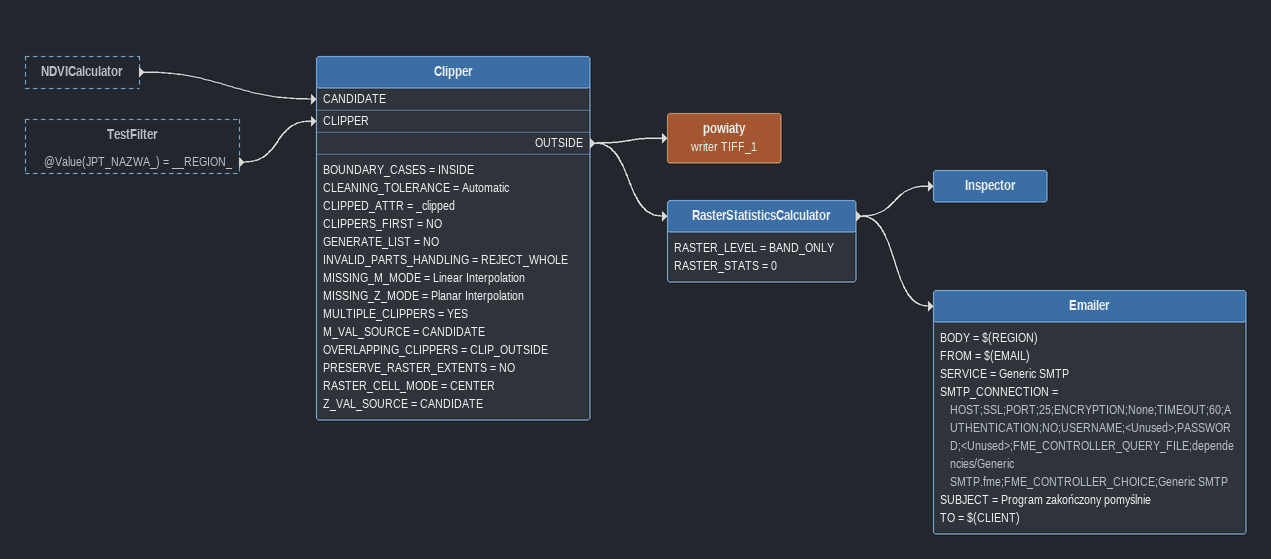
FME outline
NDVICalculator [outside]
    -> Clipper [CANDIDATE]
TestFilter [outside]
    @Value(JPT_NAZWA_) = __REGION_ -> Clipper [CLIPPER]
Clipper
    BOUNDARY_CASES = INSIDE
    CLEANING_TOLERANCE = Automatic
    CLIPPED_ATTR = _clipped
    CLIPPERS_FIRST = NO
    GENERATE_LIST = NO
    INVALID_PARTS_HANDLING = REJECT_WHOLE
    MISSING_M_MODE = Linear Interpolation
    MISSING_Z_MODE = Planar Interpolation
    MULTIPLE_CLIPPERS = YES
    M_VAL_SOURCE = CANDIDATE
    OVERLAPPING_CLIPPERS = CLIP_OUTSIDE
    PRESERVE_RASTER_EXTENTS = NO
    RASTER_CELL_MODE = CENTER
    Z_VAL_SOURCE = CANDIDATE
    OUTSIDE -> powiaty (writer TIFF_1)
    OUTSIDE -> RasterStatisticsCalculator
powiaty (writer TIFF_1)
RasterStatisticsCalculator
    RASTER_LEVEL = BAND_ONLY
    RASTER_STATS = 0
    -> Inspector
    -> Emailer
Inspector
Emailer
    BODY = $(REGION)
    FROM = $(EMAIL)
    SERVICE = Generic SMTP
    SMTP_CONNECTION = HOST;SSL;PORT;25;ENCRYPTION;None;TIMEOUT;60;AUTHENTICATION;NO;USERNAME;<Unused>;PASSWORD;<Unused>;FME_CONTROLLER_QUERY_FILE;dependencies/Generic SMTP.fme;FME_CONTROLLER_CHOICE;Generic SMTP
    SUBJECT = Program zakończony pomyślnie
    TO = $(CLIENT)
